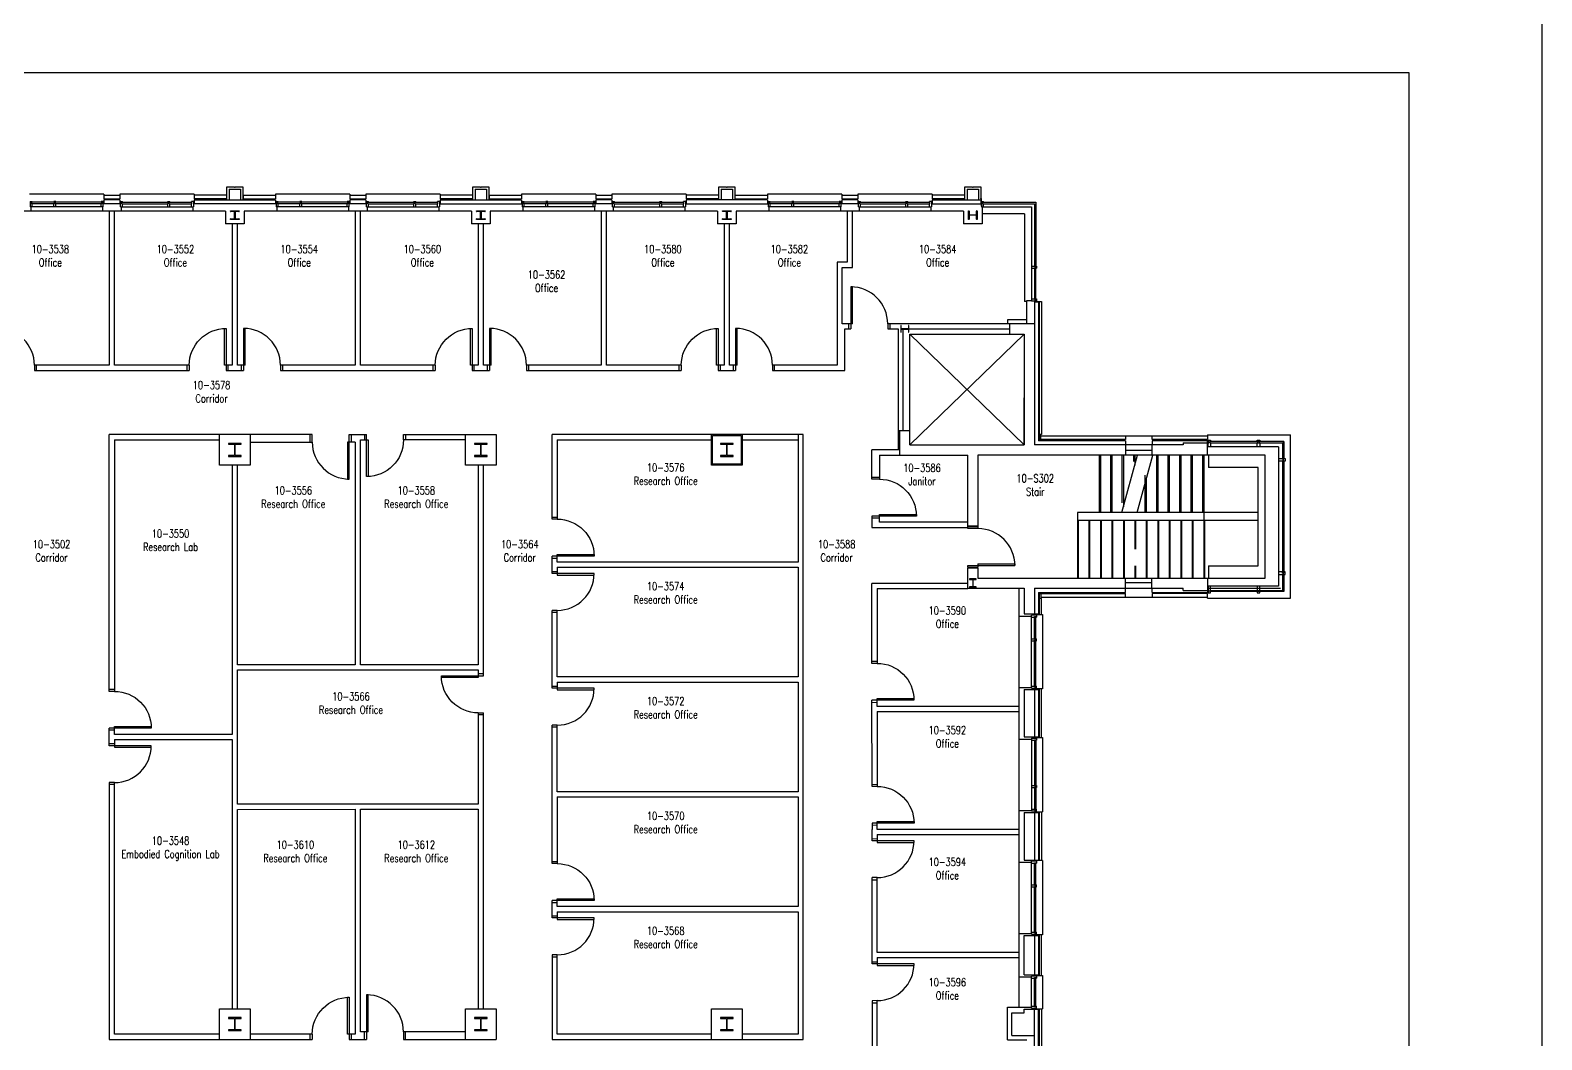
# Model space of a CAD drawing. Extents: x 11182 to 734459, y -1391328 to 152085.
# Drawn here: x 427498 to 464363, y -1097241 to -1072625 of the extents above; entities that cross this region are included whole.
import ezdxf
from ezdxf.enums import TextEntityAlignment as Align

# ---------------------------------------------------------------- set-up
doc = ezdxf.new("R2010")
doc.units = 0
doc.header["$LTSCALE"] = 500
doc.header["$MEASUREMENT"] = 0
doc.layers.add('0_Defpoints', color=106, linetype='CONTINUOUS', plot=False)
for name, color, linetype in [('0_room_data', 7, 'CONTINUOUS'), ('1_Wall_Exist', 251, 'CONTINUOUS'), ('3_Text', 7, 'CONTINUOUS')]:
    doc.layers.add(name, color=color, linetype=linetype)
doc.styles.add('1_200', font='simplex.shx', dxfattribs={"width": 0.75, "height": 460})

# ---------------------------------------------------------------- blocks, each defined once
blk = doc.blocks.new('room_data')
at = {"layer": '3_Text', "style": '1_200', "width": 0.75}
for tag, p in [('ROOMNUM', (0, 0)), ('ROOMUSE', (0, -575))]:
    blk.add_attdef(tag, text='', height=345, dxfattribs=at).set_placement(p, align=Align.MIDDLE_CENTER)

msp = doc.modelspace()

# ---------------------------------------------------------------- linework, layer by layer
at = {"layer": '0_Defpoints'}
msp.add_line((464363, -1033261), (464363, -1136702), dxfattribs=at)
msp.add_lwpolyline([(403488, -1073659), (461123, -1073659), (461123, -1110675), (403488, -1110675)], close=True, dxfattribs=at)
at = {"layer": '1_Wall_Exist'}
for p, q in [((432293, -1076758), (432293, -1076443)), ((432293, -1076443), (432483, -1076443)), ((432483, -1076443), (432483, -1076453)), ((432483, -1076453), (432493, -1076453)), ((432493, -1076453), (432493, -1076443)), ((432493, -1076443), (432683, -1076443)), ((432683, -1076443), (432683, -1076758)), ((438293, -1076758), (438293, -1076443)), ((438293, -1076443), (438483, -1076443)), ((438483, -1076443), (438483, -1076453)), ((438483, -1076453), (438493, -1076453)), ((438493, -1076453), (438493, -1076443)), ((438493, -1076443), (438683, -1076443)), ((438683, -1076443), (438683, -1076758)), ((444293, -1076758), (444293, -1076443)), ((444293, -1076443), (444483, -1076443)), ((444483, -1076443), (444483, -1076453)), ((444483, -1076453), (444493, -1076453)), ((444493, -1076453), (444493, -1076443)), ((444493, -1076443), (444683, -1076443)), ((444683, -1076443), (444683, -1076758)), ((450293, -1076758), (450293, -1076443)), ((450293, -1076443), (450483, -1076443)), ((450483, -1076443), (450483, -1076453)), ((450483, -1076453), (450493, -1076453)), ((450493, -1076453), (450493, -1076443)), ((450493, -1076443), (450683, -1076443)), ((450683, -1076443), (450683, -1076858)), ((429293, -1076618), (427483, -1076618)), ((427498, -1076802), (427498, -1076931)), ((427498, -1076802), (427548, -1076802)), ((428087, -1076821), (427534, -1076821)), ((427534, -1076858), (427534, -1076821)), ((427548, -1076821), (427548, -1076802)), ((428123, -1076802), (428073, -1076802)), ((428073, -1076821), (428073, -1076802)), ((428087, -1076858), (428087, -1076821)), ((429242, -1076821), (428112, -1076821)), ((428112, -1076858), (428112, -1076821)), ((428123, -1076821), (428123, -1076802)), ((429278, -1076802), (429228, -1076802)), ((429228, -1076821), (429228, -1076802)), ((429242, -1076858), (429242, -1076821)), ((429278, -1076931), (429278, -1076802)), ((429293, -1076618), (429293, -1076733)), ((429293, -1076643), (429683, -1076643)), ((429293, -1076733), (429683, -1076733)), ((429683, -1076758), (429293, -1076758)), ((429293, -1076758), (429293, -1076858)), ((429683, -1076618), (429683, -1076733)), ((431493, -1076618), (429683, -1076618)), ((429683, -1076758), (429683, -1076858)), ((429698, -1076802), (429748, -1076802)), ((429698, -1076931), (429698, -1076802)), ((429734, -1076821), (430864, -1076821)), ((429734, -1076858), (429734, -1076821)), ((429748, -1076821), (429748, -1076802)), ((430853, -1076802), (430903, -1076802)), ((430853, -1076821), (430853, -1076802)), ((430864, -1076858), (430864, -1076821)), ((430889, -1076821), (431442, -1076821)), ((430889, -1076858), (430889, -1076821)), ((430903, -1076821), (430903, -1076802)), ((431478, -1076802), (431428, -1076802)), ((431428, -1076821), (431428, -1076802)), ((431442, -1076858), (431442, -1076821)), ((431478, -1076802), (431478, -1076931)), ((431493, -1076618), (431493, -1076733)), ((432283, -1076643), (431493, -1076643)), ((432283, -1076733), (431493, -1076733)), ((431493, -1076758), (433483, -1076758)), ((431493, -1076758), (431493, -1076858)), ((432283, -1076643), (432283, -1076733)), ((432347, -1076497), (432629, -1076497)), ((432347, -1076497), (432347, -1076758)), ((432629, -1076497), (432629, -1076758)), ((432693, -1076643), (433483, -1076643)), ((432693, -1076643), (432693, -1076733)), ((432693, -1076733), (433483, -1076733)), ((433483, -1076618), (433483, -1076733)), ((435293, -1076618), (433483, -1076618)), ((433483, -1076758), (433483, -1076858)), ((433498, -1076802), (433498, -1076931)), ((433498, -1076802), (433548, -1076802)), ((434087, -1076821), (433534, -1076821)), ((433534, -1076858), (433534, -1076821)), ((433548, -1076821), (433548, -1076802)), ((434123, -1076802), (434073, -1076802)), ((434073, -1076821), (434073, -1076802)), ((434087, -1076858), (434087, -1076821)), ((435242, -1076821), (434112, -1076821)), ((434112, -1076858), (434112, -1076821)), ((434123, -1076821), (434123, -1076802)), ((435278, -1076802), (435228, -1076802)), ((435228, -1076821), (435228, -1076802)), ((435242, -1076858), (435242, -1076821)), ((435278, -1076931), (435278, -1076802)), ((435293, -1076618), (435293, -1076733)), ((435293, -1076643), (435683, -1076643)), ((435293, -1076733), (435683, -1076733)), ((435683, -1076758), (435293, -1076758)), ((435293, -1076758), (435293, -1076858)), ((435683, -1076618), (435683, -1076733)), ((437493, -1076618), (435683, -1076618)), ((435683, -1076758), (435683, -1076858)), ((435698, -1076802), (435748, -1076802)), ((435698, -1076931), (435698, -1076802)), ((435734, -1076821), (436864, -1076821)), ((435734, -1076858), (435734, -1076821)), ((435748, -1076821), (435748, -1076802)), ((436853, -1076802), (436903, -1076802)), ((436853, -1076821), (436853, -1076802)), ((436864, -1076858), (436864, -1076821)), ((436889, -1076821), (437442, -1076821)), ((436889, -1076858), (436889, -1076821)), ((436903, -1076821), (436903, -1076802)), ((437478, -1076802), (437428, -1076802)), ((437428, -1076821), (437428, -1076802)), ((437442, -1076858), (437442, -1076821)), ((437478, -1076802), (437478, -1076931)), ((437493, -1076618), (437493, -1076733)), ((438283, -1076643), (437493, -1076643)), ((438283, -1076733), (437493, -1076733)), ((437493, -1076758), (439483, -1076758)), ((437493, -1076758), (437493, -1076858)), ((438283, -1076643), (438283, -1076733)), ((438347, -1076497), (438629, -1076497)), ((438347, -1076497), (438347, -1076758)), ((438629, -1076497), (438629, -1076758)), ((438693, -1076643), (439483, -1076643)), ((438693, -1076643), (438693, -1076733)), ((438693, -1076733), (439483, -1076733)), ((439483, -1076618), (439483, -1076733)), ((441293, -1076618), (439483, -1076618)), ((439483, -1076758), (439483, -1076858)), ((439498, -1076802), (439498, -1076931)), ((439498, -1076802), (439548, -1076802)), ((440087, -1076821), (439534, -1076821)), ((439534, -1076858), (439534, -1076821)), ((439548, -1076821), (439548, -1076802)), ((440123, -1076802), (440073, -1076802)), ((440073, -1076821), (440073, -1076802)), ((440087, -1076858), (440087, -1076821)), ((441242, -1076821), (440112, -1076821)), ((440112, -1076858), (440112, -1076821)), ((440123, -1076821), (440123, -1076802)), ((441278, -1076802), (441228, -1076802)), ((441228, -1076821), (441228, -1076802)), ((441242, -1076858), (441242, -1076821)), ((441278, -1076931), (441278, -1076802)), ((441293, -1076618), (441293, -1076733)), ((441293, -1076643), (441683, -1076643)), ((441293, -1076733), (441683, -1076733)), ((441683, -1076758), (441293, -1076758)), ((441293, -1076758), (441293, -1076858)), ((441683, -1076618), (441683, -1076733)), ((443493, -1076618), (441683, -1076618)), ((441683, -1076758), (441683, -1076858)), ((441698, -1076802), (441748, -1076802)), ((441698, -1076931), (441698, -1076802)), ((441734, -1076821), (442864, -1076821)), ((441734, -1076858), (441734, -1076821)), ((441748, -1076821), (441748, -1076802)), ((442853, -1076802), (442903, -1076802)), ((442853, -1076821), (442853, -1076802)), ((442864, -1076858), (442864, -1076821)), ((442889, -1076821), (443442, -1076821)), ((442889, -1076858), (442889, -1076821)), ((442903, -1076821), (442903, -1076802)), ((443478, -1076802), (443428, -1076802)), ((443428, -1076821), (443428, -1076802)), ((443442, -1076858), (443442, -1076821)), ((443478, -1076802), (443478, -1076931)), ((443493, -1076618), (443493, -1076733)), ((444283, -1076643), (443493, -1076643)), ((444283, -1076733), (443493, -1076733)), ((445483, -1076758), (443493, -1076758)), ((443493, -1076758), (443493, -1076858)), ((444283, -1076643), (444283, -1076733)), ((444347, -1076497), (444629, -1076497)), ((444347, -1076497), (444347, -1076758)), ((444629, -1076497), (444629, -1076758)), ((444693, -1076643), (445483, -1076643)), ((444693, -1076733), (445483, -1076733)), ((445483, -1076618), (445483, -1076733)), ((447293, -1076618), (445483, -1076618)), ((445483, -1076758), (445483, -1076858)), ((445498, -1076802), (445498, -1076931)), ((445498, -1076802), (445548, -1076802)), ((446087, -1076821), (445534, -1076821)), ((445534, -1076858), (445534, -1076821)), ((445548, -1076821), (445548, -1076802)), ((446123, -1076802), (446073, -1076802)), ((446073, -1076821), (446073, -1076802)), ((446087, -1076858), (446087, -1076821)), ((447242, -1076821), (446112, -1076821)), ((446112, -1076858), (446112, -1076821)), ((446123, -1076821), (446123, -1076802)), ((447278, -1076802), (447228, -1076802)), ((447228, -1076821), (447228, -1076802)), ((447242, -1076858), (447242, -1076821)), ((447278, -1076931), (447278, -1076802)), ((447293, -1076618), (447293, -1076733)), ((447293, -1076643), (447683, -1076643)), ((447293, -1076733), (447683, -1076733)), ((447683, -1076758), (447293, -1076758)), ((447293, -1076758), (447293, -1076858)), ((447683, -1076618), (447683, -1076733)), ((449493, -1076618), (447683, -1076618)), ((447683, -1076758), (447683, -1076858)), ((447698, -1076802), (447748, -1076802)), ((447698, -1076931), (447698, -1076802)), ((447734, -1076821), (448864, -1076821)), ((447734, -1076858), (447734, -1076821)), ((447748, -1076821), (447748, -1076802)), ((448853, -1076802), (448903, -1076802)), ((448853, -1076821), (448853, -1076802)), ((448864, -1076858), (448864, -1076821)), ((448889, -1076821), (449442, -1076821)), ((448889, -1076858), (448889, -1076821)), ((448903, -1076821), (448903, -1076802)), ((449478, -1076802), (449428, -1076802)), ((449428, -1076821), (449428, -1076802)), ((449442, -1076858), (449442, -1076821)), ((449478, -1076802), (449478, -1076931)), ((449493, -1076618), (449493, -1076733)), ((450283, -1076643), (449493, -1076643)), ((450283, -1076733), (449493, -1076733)), ((449493, -1076758), (450683, -1076758)), ((449493, -1076758), (449493, -1076858)), ((450283, -1076643), (450283, -1076733)), ((450347, -1076497), (450629, -1076497)), ((450347, -1076497), (450347, -1076758)), ((450629, -1076497), (450629, -1076758)), ((450685, -1076737), (450685, -1076728)), ((450685, -1076728), (450691, -1076728)), ((450686, -1076737), (450685, -1076737)), ((450690, -1076729), (450686, -1076729)), ((450686, -1076729), (450686, -1076737)), ((450695, -1076914), (450690, -1076729)), ((450691, -1076728), (450696, -1076913)), ((450698, -1076802), (450748, -1076802)), ((450698, -1076802), (450698, -1076931)), ((450734, -1076821), (452025, -1076821)), ((450734, -1076858), (450734, -1076821)), ((450748, -1076821), (450748, -1076802)), ((452025, -1076821), (452025, -1078390)), ((432262, -1077039), (426714, -1077039)), ((429278, -1076931), (427498, -1076931)), ((427514, -1076931), (427514, -1077039)), ((428087, -1076858), (427534, -1076858)), ((427548, -1076931), (427548, -1076858)), ((428073, -1076931), (428073, -1076858)), ((429242, -1076858), (428112, -1076858)), ((428123, -1076931), (428123, -1076858)), ((429228, -1076931), (429228, -1076858)), ((429262, -1076931), (429262, -1077039)), ((429698, -1076858), (429278, -1076858)), ((429426, -1077039), (429426, -1080795)), ((429551, -1080795), (429551, -1077039)), ((429698, -1076931), (431478, -1076931)), ((429714, -1076931), (429714, -1077039)), ((429734, -1076858), (430864, -1076858)), ((429748, -1076931), (429748, -1076858)), ((430853, -1076931), (430853, -1076858)), ((430889, -1076858), (431442, -1076858)), ((430903, -1076931), (430903, -1076858)), ((431428, -1076931), (431428, -1076858)), ((431462, -1076931), (431462, -1077039)), ((433498, -1076858), (431478, -1076858)), ((432262, -1077039), (432262, -1077349)), ((432385, -1077039), (432385, -1077025)), ((432385, -1077025), (432591, -1077025)), ((432480, -1077042), (432388, -1077042)), ((432483, -1077221), (432483, -1077045)), ((432493, -1077045), (432493, -1077221)), ((432588, -1077042), (432496, -1077042)), ((432591, -1077025), (432591, -1077039)), ((432714, -1077039), (432714, -1077349)), ((438262, -1077039), (432714, -1077039)), ((435278, -1076931), (433498, -1076931)), ((433514, -1076931), (433514, -1077039)), ((434087, -1076858), (433534, -1076858)), ((433548, -1076931), (433548, -1076858)), ((434073, -1076931), (434073, -1076858)), ((435242, -1076858), (434112, -1076858)), ((434123, -1076931), (434123, -1076858)), ((435228, -1076931), (435228, -1076858)), ((435262, -1076931), (435262, -1077039)), ((435698, -1076858), (435278, -1076858)), ((435426, -1077039), (435426, -1080795)), ((435551, -1080795), (435551, -1077039)), ((435698, -1076931), (437478, -1076931)), ((435714, -1076931), (435714, -1077039)), ((435734, -1076858), (436864, -1076858)), ((435748, -1076931), (435748, -1076858)), ((436853, -1076931), (436853, -1076858)), ((436889, -1076858), (437442, -1076858)), ((436903, -1076931), (436903, -1076858)), ((437428, -1076931), (437428, -1076858)), ((437462, -1076931), (437462, -1077039)), ((437478, -1076858), (439498, -1076858)), ((438262, -1077039), (438262, -1077349)), ((438385, -1077039), (438385, -1077025)), ((438385, -1077025), (438591, -1077025)), ((438480, -1077042), (438388, -1077042)), ((438483, -1077221), (438483, -1077045)), ((438493, -1077045), (438493, -1077221)), ((438588, -1077042), (438496, -1077042)), ((438591, -1077025), (438591, -1077039)), ((438714, -1077039), (438714, -1077349)), ((444262, -1077039), (438714, -1077039)), ((441278, -1076931), (439498, -1076931)), ((439514, -1076931), (439514, -1077039)), ((440087, -1076858), (439534, -1076858)), ((439548, -1076931), (439548, -1076858)), ((440073, -1076931), (440073, -1076858)), ((441242, -1076858), (440112, -1076858)), ((440123, -1076931), (440123, -1076858)), ((441228, -1076931), (441228, -1076858)), ((441262, -1076931), (441262, -1077039)), ((441698, -1076858), (441278, -1076858)), ((441426, -1077039), (441426, -1080795)), ((441551, -1080795), (441551, -1077039)), ((441698, -1076931), (443478, -1076931)), ((441714, -1076931), (441714, -1077039)), ((441734, -1076858), (442864, -1076858)), ((441748, -1076931), (441748, -1076858)), ((442853, -1076931), (442853, -1076858)), ((442889, -1076858), (443442, -1076858)), ((442903, -1076931), (442903, -1076858)), ((443428, -1076931), (443428, -1076858)), ((443462, -1076931), (443462, -1077039)), ((443478, -1076858), (445498, -1076858)), ((444262, -1077039), (444262, -1077349)), ((444385, -1077039), (444385, -1077025)), ((444385, -1077025), (444591, -1077025)), ((444480, -1077042), (444388, -1077042)), ((444483, -1077221), (444483, -1077045)), ((444493, -1077045), (444493, -1077221)), ((444588, -1077042), (444496, -1077042)), ((444591, -1077025), (444591, -1077039)), ((444714, -1077039), (444714, -1077349)), ((450262, -1077039), (444714, -1077039)), ((447278, -1076931), (445498, -1076931)), ((445514, -1076931), (445514, -1077039)), ((446087, -1076858), (445534, -1076858)), ((445548, -1076931), (445548, -1076858)), ((446073, -1076931), (446073, -1076858)), ((447242, -1076858), (446112, -1076858)), ((446123, -1076931), (446123, -1076858)), ((447228, -1076931), (447228, -1076858)), ((447262, -1076931), (447262, -1077039)), ((447698, -1076858), (447278, -1076858)), ((447426, -1077039), (447426, -1078283)), ((447551, -1078408), (447551, -1077039)), ((447698, -1076931), (449478, -1076931)), ((447714, -1076931), (447714, -1077039)), ((447734, -1076858), (448864, -1076858)), ((447748, -1076931), (447748, -1076858)), ((448853, -1076931), (448853, -1076858)), ((448889, -1076858), (449442, -1076858)), ((448903, -1076931), (448903, -1076858)), ((449428, -1076931), (449428, -1076858)), ((449462, -1076931), (449462, -1077039)), ((449478, -1076858), (450698, -1076858)), ((450262, -1077039), (450262, -1077349)), ((450380, -1077236), (450380, -1077030)), ((450380, -1077030), (450394, -1077030)), ((450397, -1077033), (450397, -1077125)), ((450397, -1077141), (450397, -1077233)), ((450400, -1077128), (450576, -1077128)), ((450576, -1077138), (450400, -1077138)), ((450579, -1077125), (450579, -1077033)), ((450579, -1077233), (450579, -1077141)), ((450582, -1077030), (450596, -1077030)), ((450596, -1077030), (450596, -1077236)), ((450710, -1076914), (450695, -1076914)), ((450696, -1076913), (450710, -1076913)), ((450698, -1076931), (451915, -1076931)), ((450710, -1076913), (450710, -1076914)), ((450714, -1076931), (450714, -1077349)), ((451747, -1077099), (450714, -1077099)), ((450734, -1076858), (451988, -1076858)), ((450748, -1076931), (450748, -1076858)), ((451747, -1077099), (451747, -1079238)), ((451915, -1076931), (451915, -1079228)), ((451988, -1076858), (451988, -1078390)), ((432714, -1077349), (432262, -1077349)), ((432385, -1077241), (432385, -1077227)), ((432591, -1077241), (432385, -1077241)), ((432388, -1077224), (432480, -1077224)), ((432426, -1077349), (432426, -1080795)), ((432496, -1077224), (432588, -1077224)), ((432551, -1080795), (432551, -1077349)), ((432591, -1077227), (432591, -1077241)), ((438714, -1077349), (438262, -1077349)), ((438385, -1077241), (438385, -1077227)), ((438591, -1077241), (438385, -1077241)), ((438388, -1077224), (438480, -1077224)), ((438426, -1077349), (438426, -1080795)), ((438496, -1077224), (438588, -1077224)), ((438551, -1080795), (438551, -1077349)), ((438591, -1077227), (438591, -1077241)), ((444714, -1077349), (444262, -1077349)), ((444385, -1077241), (444385, -1077227)), ((444591, -1077241), (444385, -1077241)), ((444388, -1077224), (444480, -1077224)), ((444426, -1077349), (444426, -1080795)), ((444496, -1077224), (444588, -1077224)), ((444551, -1080795), (444551, -1077349)), ((444591, -1077227), (444591, -1077241)), ((450714, -1077349), (450262, -1077349)), ((450394, -1077236), (450380, -1077236)), ((450596, -1077236), (450582, -1077236)), ((447178, -1078283), (447178, -1080795)), ((447426, -1078283), (447178, -1078283)), ((447303, -1078408), (447551, -1078408)), ((447303, -1079783), (447303, -1078408)), ((451915, -1078378), (451988, -1078378)), ((451915, -1078428), (451988, -1078428)), ((451988, -1078390), (452025, -1078390)), ((451988, -1078415), (451988, -1079190)), ((451988, -1078415), (452025, -1078415)), ((452025, -1078378), (452044, -1078378)), ((452025, -1079190), (452025, -1078415)), ((452025, -1078428), (452044, -1078428)), ((452044, -1078378), (452044, -1078428)), ((447552, -1078883), (447512, -1078883)), ((447512, -1078883), (447512, -1079908)), ((447552, -1079783), (447552, -1078883)), ((451807, -1079238), (451747, -1079238)), ((451807, -1079783), (451807, -1079212)), ((451807, -1079212), (451915, -1079212)), ((451915, -1079178), (451988, -1079178)), ((452044, -1079228), (451915, -1079228)), ((451988, -1079190), (452025, -1079190)), ((451988, -1079228), (451988, -1082733)), ((451988, -1079243), (452158, -1079243)), ((452113, -1079258), (451988, -1079258)), ((452025, -1079178), (452044, -1079178)), ((452044, -1079178), (452044, -1079228)), ((452088, -1079258), (452088, -1082633)), ((452113, -1082608), (452113, -1079258)), ((452158, -1079243), (452158, -1082483)), ((451341, -1079675), (451807, -1079675)), ((451341, -1079783), (451341, -1079675)), ((432236, -1080795), (432236, -1079895)), ((432236, -1079895), (432276, -1079895)), ((432276, -1079895), (432276, -1080920)), ((432741, -1079895), (432701, -1079895)), ((432701, -1079895), (432701, -1080920)), ((432741, -1080795), (432741, -1079895)), ((438236, -1080795), (438236, -1079895)), ((438236, -1079895), (438276, -1079895)), ((438276, -1079895), (438276, -1080920)), ((438741, -1079895), (438701, -1079895)), ((438701, -1079895), (438701, -1080920)), ((438741, -1080795), (438741, -1079895)), ((444236, -1080795), (444236, -1079895)), ((444236, -1079895), (444276, -1079895)), ((444276, -1079895), (444276, -1080920)), ((444741, -1079895), (444701, -1079895)), ((444701, -1079895), (444701, -1080920)), ((444741, -1080795), (444741, -1079895)), ((447552, -1079783), (447303, -1079783)), ((447362, -1080920), (447362, -1079908)), ((447362, -1079908), (447512, -1079908)), ((447462, -1079908), (447462, -1079783)), ((451988, -1079783), (448412, -1079783)), ((448412, -1079783), (448412, -1079908)), ((448412, -1079908), (448665, -1079908)), ((448462, -1079783), (448462, -1079908)), ((448665, -1079908), (448665, -1082858)), ((448735, -1079825), (448728, -1079825)), ((448728, -1079825), (448728, -1079990)), ((448728, -1079990), (448735, -1079990)), ((448738, -1079902), (448738, -1079828)), ((448738, -1079987), (448738, -1079914)), ((448915, -1079905), (448741, -1079905)), ((448741, -1079911), (448915, -1079911)), ((448790, -1082383), (448790, -1079908)), ((448790, -1079908), (451388, -1079908)), ((448918, -1079828), (448918, -1079902)), ((448918, -1079914), (448918, -1079987)), ((448929, -1079825), (448921, -1079825)), ((448921, -1079990), (448929, -1079990)), ((448929, -1079990), (448929, -1079825)), ((451738, -1082733), (448953, -1080033)), ((448953, -1082733), (451738, -1080033)), ((448953, -1082383), (448953, -1080033)), ((448953, -1080033), (451388, -1080033)), ((451388, -1080033), (451388, -1079783)), ((451388, -1080033), (451738, -1080033)), ((451738, -1080033), (451738, -1082733)), ((429426, -1080795), (427601, -1080795)), ((427601, -1080795), (427601, -1080920)), ((427651, -1080920), (427651, -1080795)), ((431376, -1080795), (429551, -1080795)), ((431326, -1080920), (431326, -1080795)), ((431376, -1080795), (431376, -1080920)), ((432426, -1080795), (432236, -1080795)), ((432326, -1080920), (432326, -1080795)), ((432741, -1080795), (432551, -1080795)), ((432651, -1080920), (432651, -1080795)), ((435426, -1080795), (433601, -1080795)), ((433601, -1080795), (433601, -1080920)), ((433651, -1080795), (433651, -1080920)), ((437376, -1080795), (435551, -1080795)), ((437326, -1080920), (437326, -1080795)), ((437376, -1080795), (437376, -1080920)), ((438426, -1080795), (438236, -1080795)), ((438326, -1080920), (438326, -1080795)), ((438741, -1080795), (438551, -1080795)), ((438651, -1080920), (438651, -1080795)), ((441426, -1080795), (439601, -1080795)), ((439601, -1080795), (439601, -1080920)), ((439651, -1080795), (439651, -1080920)), ((443376, -1080795), (441551, -1080795)), ((443326, -1080920), (443326, -1080795)), ((443376, -1080795), (443376, -1080920)), ((444426, -1080795), (444236, -1080795)), ((444326, -1080795), (444326, -1080920)), ((444741, -1080795), (444551, -1080795)), ((444651, -1080920), (444651, -1080795)), ((447178, -1080795), (445601, -1080795)), ((445601, -1080795), (445601, -1080920)), ((445651, -1080920), (445651, -1080795)), ((427601, -1080920), (431376, -1080920)), ((432276, -1080920), (432701, -1080920)), ((433601, -1080920), (437376, -1080920)), ((438276, -1080920), (438701, -1080920)), ((439601, -1080920), (443376, -1080920)), ((444276, -1080920), (444701, -1080920)), ((445601, -1080920), (447362, -1080920)), ((451738, -1082733), (451738, -1081588)), ((434376, -1082485), (429426, -1082485)), ((429426, -1088745), (429426, -1082485)), ((429551, -1082610), (432117, -1082610)), ((429551, -1082610), (429551, -1088745)), ((432117, -1083231), (432117, -1082485)), ((432642, -1082701), (432335, -1082701)), ((432335, -1082701), (432335, -1082717)), ((432338, -1082720), (432479, -1082720)), ((432482, -1082723), (432482, -1082993)), ((432494, -1082993), (432494, -1082723)), ((432497, -1082720), (432639, -1082720)), ((432642, -1082717), (432642, -1082701)), ((432860, -1082485), (432860, -1083231)), ((432860, -1082669), (434376, -1082669)), ((434326, -1082669), (434326, -1082485)), ((434376, -1082669), (434376, -1082485)), ((435426, -1082669), (435236, -1082669)), ((435236, -1082669), (435236, -1083569)), ((435276, -1083569), (435276, -1082485)), ((435276, -1082485), (435701, -1082485)), ((435326, -1082485), (435326, -1082669)), ((435426, -1082669), (435426, -1088095)), ((435551, -1082610), (435741, -1082610)), ((435551, -1088095), (435551, -1082610)), ((435651, -1082485), (435651, -1082610)), ((435701, -1083510), (435701, -1082485)), ((435741, -1082610), (435741, -1083510)), ((436601, -1082485), (438860, -1082485)), ((436601, -1082610), (436601, -1082485)), ((438117, -1082610), (436601, -1082610)), ((436651, -1082485), (436651, -1082610)), ((438117, -1083231), (438117, -1082485)), ((438642, -1082701), (438335, -1082701)), ((438335, -1082701), (438335, -1082717)), ((438338, -1082720), (438479, -1082720)), ((438482, -1082723), (438482, -1082993)), ((438494, -1082993), (438494, -1082723)), ((438497, -1082720), (438639, -1082720)), ((438642, -1082717), (438642, -1082701)), ((438860, -1082485), (438860, -1083231)), ((446351, -1082485), (440226, -1082485)), ((440226, -1084545), (440226, -1082485)), ((440351, -1082610), (444117, -1082610)), ((440351, -1082610), (440351, -1084545)), ((444117, -1083231), (444117, -1082485)), ((444138, -1083208), (444138, -1082508)), ((444138, -1082508), (444838, -1082508)), ((444642, -1082701), (444335, -1082701)), ((444335, -1082701), (444335, -1082717)), ((444338, -1082720), (444479, -1082720)), ((444482, -1082723), (444482, -1082993)), ((444494, -1082993), (444494, -1082723)), ((444497, -1082720), (444639, -1082720)), ((444642, -1082717), (444642, -1082701)), ((444838, -1082508), (444838, -1083208)), ((444860, -1082485), (444860, -1083231)), ((444860, -1082610), (446226, -1082610)), ((446226, -1082485), (446226, -1085595)), ((446351, -1097231), (446351, -1082485)), ((448665, -1082383), (448953, -1082383)), ((448703, -1082983), (448703, -1082383)), ((448953, -1082733), (448953, -1082383)), ((454208, -1082633), (452088, -1082633)), ((452158, -1082483), (452113, -1082483)), ((452113, -1082518), (456208, -1082518)), ((454208, -1082608), (452113, -1082608)), ((452138, -1082493), (452138, -1082583)), ((454208, -1082518), (454208, -1082608)), ((454208, -1082633), (454208, -1082733)), ((454858, -1082608), (454858, -1082518)), ((456208, -1082608), (454858, -1082608)), ((456213, -1082633), (454858, -1082633)), ((454858, -1082633), (454858, -1082733)), ((455613, -1082683), (456213, -1082683)), ((455613, -1082683), (455613, -1082733)), ((456208, -1082493), (458233, -1082493)), ((456208, -1082493), (456208, -1082608)), ((456213, -1082983), (456213, -1082633)), ((456223, -1082652), (456223, -1082624)), ((456223, -1082624), (456287, -1082624)), ((456241, -1082652), (456223, -1082652)), ((456223, -1082785), (456223, -1082683)), ((456223, -1082683), (456241, -1082683)), ((456241, -1082683), (456241, -1082652)), ((458074, -1082652), (456269, -1082652)), ((456269, -1082652), (456269, -1082683)), ((456269, -1082683), (456287, -1082683)), ((456280, -1082683), (458043, -1082683)), ((456287, -1082624), (456287, -1082652)), ((456287, -1082683), (456287, -1082785)), ((457423, -1082652), (457423, -1082624)), ((457423, -1082624), (457487, -1082624)), ((457441, -1082652), (457423, -1082652)), ((457423, -1082785), (457423, -1082683)), ((457423, -1082683), (457441, -1082683)), ((457441, -1082683), (457441, -1082652)), ((457469, -1082652), (457469, -1082683)), ((457469, -1082683), (457487, -1082683)), ((457487, -1082624), (457487, -1082652)), ((457487, -1082683), (457487, -1082785)), ((458043, -1082683), (458043, -1083085)), ((458068, -1086308), (458068, -1082658)), ((458074, -1082652), (458074, -1083085)), ((458233, -1086473), (458233, -1082493)), ((432335, -1082999), (432335, -1083015)), ((432335, -1083015), (432642, -1083015)), ((432479, -1082996), (432338, -1082996)), ((432639, -1082996), (432497, -1082996)), ((432642, -1083015), (432642, -1082999)), ((438335, -1082999), (438335, -1083015)), ((438335, -1083015), (438642, -1083015)), ((438479, -1082996), (438338, -1082996)), ((438639, -1082996), (438497, -1082996)), ((438642, -1083015), (438642, -1082999)), ((444335, -1082999), (444335, -1083015)), ((444335, -1083015), (444642, -1083015)), ((444479, -1082996), (444338, -1082996)), ((444639, -1082996), (444497, -1082996)), ((444642, -1083015), (444642, -1082999)), ((448703, -1082858), (448026, -1082858)), ((448026, -1083572), (448026, -1082858)), ((448210, -1082983), (450362, -1082983)), ((448210, -1082983), (448210, -1083572)), ((448953, -1082733), (451738, -1082733)), ((450363, -1084778), (450363, -1082983)), ((450613, -1082983), (450613, -1084718)), ((454208, -1082983), (450613, -1082983)), ((454853, -1082733), (451988, -1082733)), ((453573, -1084383), (453573, -1082983)), ((453598, -1082983), (453598, -1084383)), ((453853, -1084383), (453853, -1082983)), ((453878, -1082983), (453878, -1084383)), ((454119, -1084383), (454507, -1082983)), ((454133, -1084152), (454133, -1082983)), ((454158, -1082983), (454158, -1084243)), ((454213, -1082733), (454213, -1082983)), ((454213, -1082866), (454853, -1082866)), ((457618, -1082983), (454213, -1082983)), ((454413, -1083141), (454413, -1082983)), ((454438, -1082983), (454438, -1083231)), ((454492, -1084383), (454880, -1082983)), ((455613, -1082733), (454853, -1082733)), ((454853, -1082733), (454853, -1082983)), ((454973, -1084383), (454973, -1082983)), ((454998, -1082983), (454998, -1084383)), ((455253, -1084383), (455253, -1082983)), ((455278, -1082983), (455278, -1084383)), ((455533, -1084383), (455533, -1082983)), ((455558, -1082983), (455558, -1084383)), ((455813, -1084383), (455813, -1082983)), ((455838, -1082983), (455838, -1084383)), ((456093, -1084383), (456093, -1082983)), ((456118, -1082983), (456118, -1085983)), ((457941, -1082785), (456223, -1082785)), ((456231, -1082983), (456231, -1083283)), ((457618, -1085983), (457618, -1082983)), ((457941, -1082785), (457941, -1086181)), ((457941, -1083068), (458043, -1083068)), ((458043, -1083068), (458043, -1083085)), ((458043, -1083085), (458074, -1083085)), ((458074, -1083085), (458074, -1083068)), ((458074, -1083068), (458102, -1083068)), ((458102, -1083068), (458102, -1083132)), ((432860, -1083231), (432117, -1083231)), ((432425, -1083231), (432425, -1089795)), ((432550, -1088095), (432550, -1083231)), ((438860, -1083231), (438117, -1083231)), ((438426, -1083231), (438426, -1088095)), ((438551, -1088370), (438551, -1083231)), ((444860, -1083231), (444117, -1083231)), ((444838, -1083208), (444138, -1083208)), ((457443, -1083283), (456231, -1083283)), ((457443, -1085683), (457443, -1083283)), ((458043, -1083132), (457941, -1083132)), ((458043, -1083113), (458043, -1085853)), ((458074, -1083113), (458043, -1083113)), ((458043, -1083113), (458043, -1083132)), ((458074, -1083113), (458074, -1085853)), ((458102, -1083132), (458074, -1083132)), ((435236, -1083569), (435276, -1083569)), ((435741, -1083510), (435701, -1083510)), ((448026, -1083522), (448210, -1083522)), ((448210, -1083572), (448026, -1083572)), ((454693, -1084383), (454693, -1083476)), ((454718, -1083566), (454718, -1084383)), ((440226, -1084495), (440351, -1084495)), ((440351, -1084545), (440226, -1084545)), ((448026, -1084472), (448026, -1084747)), ((449110, -1084472), (448026, -1084472)), ((448210, -1084522), (448026, -1084522)), ((448210, -1084622), (448210, -1084432)), ((448210, -1084432), (449110, -1084432)), ((449110, -1084432), (449110, -1084472)), ((453038, -1084383), (453038, -1085983)), ((457443, -1084383), (453038, -1084383)), ((448026, -1084747), (450363, -1084747)), ((450363, -1084622), (448210, -1084622)), ((450613, -1084718), (450363, -1084718)), ((450363, -1084728), (450613, -1084728)), ((450613, -1084778), (450363, -1084778)), ((450613, -1084728), (450613, -1084778)), ((457443, -1084583), (453038, -1084583)), ((453063, -1085983), (453063, -1084583)), ((453318, -1084583), (453318, -1085983)), ((453343, -1085983), (453343, -1084583)), ((453598, -1084583), (453598, -1085983)), ((453623, -1085983), (453623, -1084583)), ((453878, -1084583), (453878, -1085983)), ((453903, -1085983), (453903, -1084583)), ((454158, -1084583), (454158, -1085983)), ((454183, -1085983), (454183, -1084583)), ((454438, -1084583), (454438, -1085281)), ((454463, -1085281), (454463, -1084583)), ((454718, -1084583), (454718, -1085983)), ((454743, -1085983), (454743, -1084583)), ((454998, -1084583), (454998, -1085983)), ((455023, -1085983), (455023, -1084583)), ((455278, -1084583), (455278, -1085983)), ((455303, -1085983), (455303, -1084583)), ((455558, -1084583), (455558, -1085983)), ((455583, -1085983), (455583, -1084583)), ((455838, -1084583), (455838, -1085983)), ((455863, -1085983), (455863, -1084583)), ((456143, -1085983), (456143, -1084583)), ((441251, -1085445), (440226, -1085445)), ((440226, -1085870), (440226, -1085445)), ((440226, -1085495), (440351, -1085495)), ((440351, -1085595), (440351, -1085405)), ((440351, -1085405), (441251, -1085405)), ((446226, -1085595), (440351, -1085595)), ((441251, -1085405), (441251, -1085445)), ((450613, -1085633), (451513, -1085633)), ((450613, -1085633), (450613, -1085728)), ((451513, -1085633), (451513, -1085678)), ((440226, -1085820), (440351, -1085820)), ((441251, -1085870), (440226, -1085870)), ((440351, -1085720), (446226, -1085720)), ((440351, -1085720), (440351, -1085910)), ((440351, -1085910), (441251, -1085910)), ((441251, -1085910), (441251, -1085870)), ((446226, -1085720), (446226, -1088395)), ((450363, -1085678), (451513, -1085678)), ((450363, -1085728), (450363, -1085678)), ((450613, -1085728), (450363, -1085728)), ((450613, -1085738), (450363, -1085738)), ((450363, -1086237), (450363, -1085738)), ((450571, -1086005), (450405, -1086005)), ((450405, -1086005), (450405, -1086014)), ((450408, -1086017), (450481, -1086017)), ((450484, -1086020), (450484, -1086196)), ((450492, -1086196), (450492, -1086020)), ((450495, -1086017), (450568, -1086017)), ((450571, -1086014), (450571, -1086005)), ((450613, -1085738), (450613, -1085983)), ((450613, -1085983), (457618, -1085983)), ((454213, -1086233), (454213, -1085983)), ((454438, -1085681), (454438, -1085983)), ((454463, -1085983), (454463, -1085681)), ((454853, -1086233), (454853, -1085983)), ((456213, -1085983), (456213, -1086333)), ((456231, -1085683), (457443, -1085683)), ((456231, -1085683), (456231, -1085983)), ((458043, -1085834), (457941, -1085834)), ((457941, -1085898), (458043, -1085898)), ((458043, -1085853), (458043, -1085834)), ((458074, -1085853), (458043, -1085853)), ((458043, -1085881), (458043, -1086283)), ((458043, -1085898), (458043, -1085881)), ((458043, -1085881), (458074, -1085881)), ((458102, -1085834), (458074, -1085834)), ((458074, -1085881), (458074, -1086314)), ((458074, -1085881), (458074, -1085898)), ((458074, -1085898), (458102, -1085898)), ((458102, -1085898), (458102, -1085834)), ((450363, -1086112), (448026, -1086112)), ((448027, -1088063), (448026, -1086112)), ((448151, -1086237), (450363, -1086237)), ((448151, -1086237), (448152, -1088062)), ((450362, -1086233), (451738, -1086233)), ((450405, -1086202), (450405, -1086211)), ((450405, -1086211), (450571, -1086211)), ((450481, -1086199), (450408, -1086199)), ((450568, -1086199), (450495, -1086199)), ((450571, -1086211), (450571, -1086202)), ((451617, -1096448), (451617, -1086233)), ((451738, -1086233), (451738, -1086858)), ((451988, -1086233), (451988, -1086858)), ((451988, -1086233), (455613, -1086233)), ((452088, -1086333), (452088, -1086858)), ((452088, -1086333), (454208, -1086333)), ((452113, -1086858), (452113, -1086358)), ((452113, -1086358), (454208, -1086358)), ((452143, -1086358), (452143, -1086448)), ((454208, -1086333), (454208, -1086233)), ((454208, -1086448), (454208, -1086358)), ((454853, -1086100), (454213, -1086100)), ((454858, -1086333), (454858, -1086233)), ((454858, -1086333), (456213, -1086333)), ((454858, -1086358), (454858, -1086448)), ((456208, -1086358), (454858, -1086358)), ((455613, -1086283), (455613, -1086233)), ((455613, -1086283), (456213, -1086283)), ((456208, -1086473), (456208, -1086358)), ((457941, -1086181), (456223, -1086181)), ((456223, -1086181), (456223, -1086283)), ((456223, -1086283), (456241, -1086283)), ((456241, -1086314), (456223, -1086314)), ((456223, -1086314), (456223, -1086342)), ((456223, -1086342), (456287, -1086342)), ((456238, -1086233), (457993, -1086233)), ((456241, -1086283), (456241, -1086314)), ((456269, -1086314), (456269, -1086283)), ((456269, -1086283), (456287, -1086283)), ((458074, -1086314), (456269, -1086314)), ((456280, -1086283), (458043, -1086283)), ((456287, -1086283), (456287, -1086181)), ((456287, -1086342), (456287, -1086314)), ((457423, -1086181), (457423, -1086283)), ((457423, -1086283), (457441, -1086283)), ((457441, -1086314), (457423, -1086314)), ((457423, -1086314), (457423, -1086342)), ((457423, -1086342), (457487, -1086342)), ((457441, -1086283), (457441, -1086314)), ((457469, -1086314), (457469, -1086283)), ((457469, -1086283), (457487, -1086283)), ((457487, -1086283), (457487, -1086181)), ((457487, -1086342), (457487, -1086314)), ((440226, -1088670), (440226, -1086770)), ((440351, -1086770), (440226, -1086770)), ((440351, -1088395), (440351, -1086770)), ((452158, -1086483), (452113, -1086483)), ((452143, -1086448), (456208, -1086448)), ((452158, -1086873), (452158, -1086483)), ((456208, -1086473), (458233, -1086473)), ((440351, -1086820), (440226, -1086820)), ((451630, -1086908), (451915, -1086908)), ((451738, -1086858), (452113, -1086858)), ((451915, -1088668), (451915, -1086888)), ((452044, -1086888), (451915, -1086888)), ((451915, -1086938), (451988, -1086938)), ((451988, -1086873), (452183, -1086873)), ((451988, -1087476), (451988, -1086924)), ((451988, -1086924), (452025, -1086924)), ((452025, -1087476), (452025, -1086924)), ((452025, -1086938), (452044, -1086938)), ((452044, -1086888), (452044, -1086938)), ((452183, -1086873), (452183, -1088683)), ((451915, -1087463), (451988, -1087463)), ((451915, -1087513), (451988, -1087513)), ((451988, -1087476), (452025, -1087476)), ((451988, -1088631), (451988, -1087501)), ((451988, -1087501), (452025, -1087501)), ((452025, -1087463), (452044, -1087463)), ((452025, -1088631), (452025, -1087501)), ((452025, -1087513), (452044, -1087513)), ((452044, -1087513), (452044, -1087463)), ((435426, -1088095), (432550, -1088095)), ((432550, -1091497), (432550, -1088220)), ((432550, -1088220), (438426, -1088220)), ((438426, -1088095), (435551, -1088095)), ((438426, -1088220), (438426, -1088410)), ((448027, -1088013), (448152, -1088012)), ((448152, -1088062), (448027, -1088063)), ((437526, -1088410), (437526, -1088370)), ((437526, -1088370), (438551, -1088370)), ((438426, -1088410), (437526, -1088410)), ((438551, -1088320), (438426, -1088320)), ((440226, -1088620), (440351, -1088620)), ((446226, -1088395), (440351, -1088395)), ((440351, -1088520), (446226, -1088520)), ((440351, -1088520), (440351, -1088710)), ((446226, -1088520), (446226, -1091195)), ((451915, -1088618), (451988, -1088618)), ((452025, -1088618), (452044, -1088618)), ((452044, -1088668), (452044, -1088618)), ((429426, -1088695), (429551, -1088695)), ((429551, -1088745), (429426, -1088745)), ((441251, -1088670), (440226, -1088670)), ((440351, -1088710), (441251, -1088710)), ((441251, -1088710), (441251, -1088670)), ((449052, -1088962), (448027, -1088963)), ((448028, -1091063), (448027, -1088963)), ((448152, -1089112), (448152, -1088922)), ((448152, -1088922), (449052, -1088922)), ((449052, -1088922), (449052, -1088962)), ((451630, -1088648), (451915, -1088648)), ((451738, -1088698), (452113, -1088698)), ((451738, -1088698), (451738, -1089858)), ((451915, -1088668), (452044, -1088668)), ((451988, -1088631), (452025, -1088631)), ((452183, -1088683), (451988, -1088683)), ((451988, -1088698), (451988, -1089858)), ((452088, -1088698), (452088, -1089858)), ((452113, -1089858), (452113, -1088698)), ((452158, -1089872), (452158, -1088683)), ((438426, -1089270), (438426, -1091495)), ((438426, -1089270), (438551, -1089270)), ((438551, -1089320), (438426, -1089320)), ((438551, -1096485), (438551, -1089270)), ((448027, -1089013), (448152, -1089012)), ((451617, -1089112), (448152, -1089112)), ((448152, -1089237), (451617, -1089237)), ((448152, -1089237), (448153, -1091062)), ((430451, -1089645), (429426, -1089645)), ((429426, -1090070), (429426, -1089645)), ((429551, -1089695), (429426, -1089695)), ((429551, -1089795), (429551, -1089605)), ((429551, -1089605), (430451, -1089605)), ((430451, -1089605), (430451, -1089645)), ((440351, -1089570), (440226, -1089570)), ((440226, -1092945), (440226, -1089570)), ((440351, -1089620), (440226, -1089620)), ((440351, -1091195), (440351, -1089570)), ((429426, -1090020), (429551, -1090020)), ((430451, -1090070), (429426, -1090070)), ((432425, -1089795), (429551, -1089795)), ((429551, -1089920), (432425, -1089920)), ((429551, -1089920), (429551, -1090110)), ((430451, -1090110), (430451, -1090070)), ((432425, -1089920), (432425, -1096485)), ((451630, -1089908), (451915, -1089908)), ((451738, -1089858), (452113, -1089858)), ((451915, -1089888), (451915, -1091668)), ((451915, -1089888), (452044, -1089888)), ((451915, -1089938), (451988, -1089938)), ((451988, -1089872), (452158, -1089872)), ((451988, -1089924), (451988, -1091054)), ((451988, -1089924), (452025, -1089924)), ((452025, -1089924), (452025, -1091054)), ((452025, -1089938), (452044, -1089938)), ((452044, -1089888), (452044, -1089938)), ((452158, -1089873), (452183, -1089873)), ((452183, -1089873), (452183, -1091683)), ((429551, -1090110), (430451, -1090110)), ((429426, -1090970), (429426, -1097231)), ((429551, -1090970), (429426, -1090970)), ((429551, -1091020), (429426, -1091020)), ((429551, -1097106), (429551, -1090970)), ((446226, -1091195), (440351, -1091195)), ((448028, -1091013), (448153, -1091012)), ((448153, -1091062), (448028, -1091063)), ((451915, -1091043), (451988, -1091043)), ((451915, -1091093), (451988, -1091093)), ((451988, -1091054), (452025, -1091054)), ((451988, -1091079), (451988, -1091631)), ((451988, -1091079), (452025, -1091079)), ((452025, -1091043), (452044, -1091043)), ((452025, -1091079), (452025, -1091631)), ((452025, -1091093), (452044, -1091093)), ((452044, -1091043), (452044, -1091093)), ((438426, -1091495), (432550, -1091497)), ((440351, -1091320), (446226, -1091320)), ((440351, -1091320), (440351, -1092945)), ((446226, -1091320), (446226, -1093995)), ((432550, -1091622), (435426, -1091621)), ((432550, -1096485), (432550, -1091622)), ((435426, -1091621), (435426, -1097106)), ((435551, -1091621), (438426, -1091620)), ((435551, -1097047), (435551, -1091621)), ((438426, -1091620), (438426, -1096485)), ((448153, -1092112), (448153, -1091922)), ((448153, -1091922), (449053, -1091922)), ((449053, -1091922), (449053, -1091962)), ((451630, -1091648), (451915, -1091648)), ((451738, -1091698), (452113, -1091698)), ((451738, -1091698), (451738, -1092858)), ((451915, -1091618), (451988, -1091618)), ((452044, -1091668), (451915, -1091668)), ((451988, -1091631), (452025, -1091631)), ((451988, -1091683), (452183, -1091683)), ((451988, -1091698), (451988, -1092858)), ((452025, -1091618), (452044, -1091618)), ((452044, -1091668), (452044, -1091618)), ((452088, -1091698), (452088, -1092858)), ((452113, -1092858), (452113, -1091698)), ((452158, -1091683), (452158, -1092873)), ((449053, -1091962), (448028, -1091963)), ((448028, -1091963), (448028, -1092113)), ((448153, -1092012), (448028, -1092013)), ((448028, -1092388), (448028, -1092113)), ((451617, -1092112), (448153, -1092112)), ((448153, -1092237), (451617, -1092237)), ((448153, -1092237), (448153, -1092427)), ((448028, -1092338), (448153, -1092337)), ((449053, -1092387), (448028, -1092388)), ((448153, -1092427), (449053, -1092427)), ((449053, -1092427), (449053, -1092387)), ((440226, -1092895), (440351, -1092895)), ((440351, -1092945), (440226, -1092945)), ((451630, -1092908), (451915, -1092908)), ((451738, -1092858), (452113, -1092858)), ((451915, -1094668), (451915, -1092888)), ((452044, -1092888), (451915, -1092888)), ((451915, -1092938), (451988, -1092938)), ((452183, -1092873), (451988, -1092873)), ((451988, -1093476), (451988, -1092924)), ((451988, -1092924), (452025, -1092924)), ((452025, -1093476), (452025, -1092924)), ((452025, -1092938), (452044, -1092938)), ((452044, -1092888), (452044, -1092938)), ((452183, -1092873), (452183, -1094683)), ((448154, -1093287), (448029, -1093288)), ((448029, -1095388), (448029, -1093288)), ((448029, -1093338), (448154, -1093337)), ((448154, -1095112), (448154, -1093287)), ((451915, -1093463), (451988, -1093463)), ((451915, -1093513), (451988, -1093513)), ((451988, -1093476), (452025, -1093476)), ((451988, -1094631), (451988, -1093501)), ((451988, -1093501), (452025, -1093501)), ((452025, -1093463), (452044, -1093463)), ((452025, -1094631), (452025, -1093501)), ((452025, -1093513), (452044, -1093513)), ((452044, -1093513), (452044, -1093463)), ((440226, -1094270), (440226, -1093845)), ((441251, -1093845), (440226, -1093845)), ((440226, -1093895), (440351, -1093895)), ((440351, -1093995), (440351, -1093805)), ((440351, -1093805), (441251, -1093805)), ((446226, -1093995), (440351, -1093995)), ((440351, -1094120), (446226, -1094120)), ((440351, -1094120), (440351, -1094310)), ((441251, -1093805), (441251, -1093845)), ((446226, -1094120), (446226, -1097106)), ((440226, -1094220), (440351, -1094220)), ((441251, -1094270), (440226, -1094270)), ((440351, -1094310), (441251, -1094310)), ((441251, -1094310), (441251, -1094270)), ((451630, -1094648), (451915, -1094648)), ((451738, -1094698), (452113, -1094698)), ((451738, -1095658), (451738, -1094698)), ((451915, -1094618), (451988, -1094618)), ((451915, -1094668), (452044, -1094668)), ((451988, -1094631), (452025, -1094631)), ((452183, -1094683), (451988, -1094683)), ((451988, -1094698), (451988, -1095658)), ((452025, -1094618), (452044, -1094618)), ((452044, -1094668), (452044, -1094618)), ((452088, -1094698), (452088, -1095658)), ((452113, -1095658), (452113, -1094698)), ((452158, -1095673), (452158, -1094683)), ((440226, -1095170), (440226, -1097231)), ((440351, -1095170), (440226, -1095170)), ((440226, -1095220), (440351, -1095220)), ((440351, -1097106), (440351, -1095170)), ((451617, -1095112), (448154, -1095112)), ((448154, -1095237), (451617, -1095237)), ((448154, -1095237), (448154, -1095427)), ((448029, -1095338), (448154, -1095337)), ((449054, -1095387), (448029, -1095388)), ((448154, -1095427), (449054, -1095427)), ((449054, -1095427), (449054, -1095387)), ((451630, -1095708), (451915, -1095708)), ((451738, -1095658), (452113, -1095658)), ((451915, -1096468), (451915, -1095688)), ((452044, -1095688), (451915, -1095688)), ((451915, -1095738), (451988, -1095738)), ((451988, -1095673), (452183, -1095673)), ((451988, -1096431), (451988, -1095724)), ((451988, -1095724), (452025, -1095724)), ((452025, -1096431), (452025, -1095724)), ((452025, -1095738), (452044, -1095738)), ((452044, -1095688), (452044, -1095738)), ((452183, -1095673), (452183, -1096483)), ((435236, -1097106), (435236, -1096206)), ((435236, -1096206), (435276, -1096206)), ((435276, -1096206), (435276, -1097231)), ((435741, -1096147), (435701, -1096147)), ((435701, -1096147), (435701, -1097231)), ((435741, -1097047), (435741, -1096147)), ((448155, -1096287), (448030, -1096288)), ((448030, -1096288), (448030, -1097885)), ((448030, -1096338), (448155, -1096337)), ((448155, -1097936), (448155, -1096287)), ((432117, -1097231), (432117, -1096485)), ((432117, -1096485), (432860, -1096485)), ((432642, -1096701), (432335, -1096701)), ((432335, -1096701), (432335, -1096717)), ((432338, -1096720), (432479, -1096720)), ((432482, -1096723), (432482, -1096993)), ((432494, -1096993), (432494, -1096723)), ((432497, -1096720), (432639, -1096720)), ((432642, -1096717), (432642, -1096701)), ((432860, -1096485), (432860, -1097231)), ((438117, -1097231), (438117, -1096485)), ((438117, -1096485), (438860, -1096485)), ((438642, -1096701), (438335, -1096701)), ((438335, -1096701), (438335, -1096717)), ((438338, -1096720), (438479, -1096720)), ((438482, -1096723), (438482, -1096993)), ((438494, -1096993), (438494, -1096723)), ((438497, -1096720), (438639, -1096720)), ((438642, -1096717), (438642, -1096701)), ((438860, -1096485), (438860, -1097231)), ((444117, -1097231), (444117, -1096485)), ((444117, -1096485), (444860, -1096485)), ((444642, -1096701), (444335, -1096701)), ((444335, -1096701), (444335, -1096717)), ((444338, -1096720), (444479, -1096720)), ((444482, -1096723), (444482, -1096993)), ((444494, -1096993), (444494, -1096723)), ((444497, -1096720), (444639, -1096720)), ((444642, -1096717), (444642, -1096701)), ((444860, -1096485), (444860, -1097231)), ((451330, -1097241), (451330, -1096448)), ((451330, -1096448), (451915, -1096448)), ((451438, -1096583), (451738, -1096583)), ((451438, -1097133), (451438, -1096583)), ((451738, -1096498), (452113, -1096498)), ((451738, -1096583), (451738, -1096498)), ((451915, -1096418), (451988, -1096418)), ((451915, -1096468), (452044, -1096468)), ((451988, -1096431), (452025, -1096431)), ((451988, -1096483), (452183, -1096483)), ((451988, -1100478), (451988, -1096498)), ((452025, -1096418), (452044, -1096418)), ((452044, -1096468), (452044, -1096418)), ((452088, -1100463), (452088, -1096498)), ((452113, -1100463), (452113, -1096498)), ((452158, -1096483), (452158, -1100473)), ((432335, -1096999), (432335, -1097015)), ((432335, -1097015), (432642, -1097015)), ((432479, -1096996), (432338, -1096996)), ((432639, -1096996), (432497, -1096996)), ((432642, -1097015), (432642, -1096999)), ((435741, -1097047), (435551, -1097047)), ((435651, -1097231), (435651, -1097047)), ((438117, -1097047), (436601, -1097047)), ((436601, -1097047), (436601, -1097231)), ((436651, -1097231), (436651, -1097047)), ((438335, -1096999), (438335, -1097015)), ((438335, -1097015), (438642, -1097015)), ((438479, -1096996), (438338, -1096996)), ((438639, -1096996), (438497, -1096996)), ((438642, -1097015), (438642, -1096999)), ((444335, -1096999), (444335, -1097015)), ((444335, -1097015), (444642, -1097015)), ((444479, -1096996), (444338, -1096996)), ((444639, -1096996), (444497, -1096996)), ((444642, -1097015), (444642, -1096999)), ((429426, -1097231), (434376, -1097231)), ((432117, -1097106), (429551, -1097106)), ((434376, -1097106), (432860, -1097106)), ((434326, -1097231), (434326, -1097106)), ((434376, -1097106), (434376, -1097231)), ((435426, -1097106), (435236, -1097106)), ((435276, -1097231), (435701, -1097231)), ((435326, -1097106), (435326, -1097231)), ((436601, -1097231), (438860, -1097231)), ((440226, -1097231), (446351, -1097231)), ((444117, -1097106), (440351, -1097106)), ((446226, -1097106), (444860, -1097106)), ((451330, -1097241), (451807, -1097241)), ((451438, -1097133), (451988, -1097133))]:
    msp.add_line(p, q, dxfattribs=at)
for centre, radius, start, end in [((432388, -1077039), 3, 180, 270), ((432480, -1077045), 3, 0, 90), ((432496, -1077045), 3, 90, 180), ((432588, -1077039), 3, 270, 0), ((438388, -1077039), 3, 180, 270), ((438480, -1077045), 3, 0, 90), ((438496, -1077045), 3, 90, 180), ((438588, -1077039), 3, 270, 0), ((444388, -1077039), 3, 180, 270), ((444480, -1077045), 3, 0, 90), ((444496, -1077045), 3, 90, 180), ((444588, -1077039), 3, 270, 0), ((450394, -1077033), 3, 0, 90), ((450400, -1077125), 3, 180, 270), ((450400, -1077141), 3, 90, 180), ((450576, -1077125), 3, 270, 0), ((450576, -1077141), 3, 0, 90), ((450582, -1077033), 3, 90, 180), ((432388, -1077227), 3, 90, 180), ((432480, -1077221), 3, 270, 0), ((432496, -1077221), 3, 180, 270), ((432588, -1077227), 3, 0, 90), ((438388, -1077227), 3, 90, 180), ((438480, -1077221), 3, 270, 0), ((438496, -1077221), 3, 180, 270), ((438588, -1077227), 3, 0, 90), ((444388, -1077227), 3, 90, 180), ((444480, -1077221), 3, 270, 0), ((444496, -1077221), 3, 180, 270), ((444588, -1077227), 3, 0, 90), ((450394, -1077233), 3, 270, 0), ((450582, -1077233), 3, 180, 270), ((447512, -1079783), 900, 0, 90), ((426701, -1080795), 900, 0, 90), ((432701, -1080795), 900, 0, 90), ((438701, -1080795), 900, 0, 90), ((444701, -1080795), 900, 0, 90), ((448735, -1079828), 3, 0, 90), ((448735, -1079987), 3, 270, 0), ((448741, -1079902), 3, 180, 270), ((448741, -1079914), 3, 90, 180), ((448915, -1079902), 3, 270, 0), ((448915, -1079914), 3, 0, 90), ((448921, -1079828), 3, 90, 180), ((448921, -1079987), 3, 180, 270), ((432338, -1082717), 3, 180, 270), ((432479, -1082723), 3, 0, 90), ((432497, -1082723), 3, 90, 180), ((432639, -1082717), 3, 270, 0), ((435276, -1082669), 900, 180, 270), ((438338, -1082717), 3, 180, 270), ((438479, -1082723), 3, 0, 90), ((438497, -1082723), 3, 90, 180), ((438639, -1082717), 3, 270, 0), ((444338, -1082717), 3, 180, 270), ((444479, -1082723), 3, 0, 90), ((444497, -1082723), 3, 90, 180), ((444639, -1082717), 3, 270, 0), ((432338, -1082999), 3, 90, 180), ((432479, -1082993), 3, 270, 0), ((432497, -1082993), 3, 180, 270), ((432639, -1082999), 3, 0, 90), ((438338, -1082999), 3, 90, 180), ((438479, -1082993), 3, 270, 0), ((438497, -1082993), 3, 180, 270), ((438639, -1082999), 3, 0, 90), ((444338, -1082999), 3, 90, 180), ((444479, -1082993), 3, 270, 0), ((444497, -1082993), 3, 180, 270), ((444639, -1082999), 3, 0, 90), ((450613, -1085678), 900, 0, 90), ((440351, -1085870), 900, 270, 0), ((450408, -1086014), 3, 180, 270), ((450481, -1086020), 3, 0, 90), ((450495, -1086020), 3, 90, 180), ((450568, -1086014), 3, 270, 0), ((450408, -1086202), 3, 90, 180), ((450481, -1086196), 3, 270, 0), ((450495, -1086196), 3, 180, 270), ((450568, -1086202), 3, 0, 90), ((440351, -1088670), 900, 270, 0), ((429551, -1090070), 900, 270, 0), ((448153, -1092387), 900, 270.0187, 0.0187), ((440351, -1094270), 900, 270, 0), ((448154, -1095387), 900, 270.0187, 0.0187), ((435701, -1097047), 900, 0, 90), ((432338, -1096717), 3, 180, 270), ((432479, -1096723), 3, 0, 90), ((432497, -1096723), 3, 90, 180), ((432639, -1096717), 3, 270, 0), ((438338, -1096717), 3, 180, 270), ((438479, -1096723), 3, 0, 90), ((438497, -1096723), 3, 90, 180), ((438639, -1096717), 3, 270, 0), ((444338, -1096717), 3, 180, 270), ((444479, -1096723), 3, 0, 90), ((444497, -1096723), 3, 90, 180), ((444639, -1096717), 3, 270, 0), ((432338, -1096999), 3, 90, 180), ((432479, -1096993), 3, 270, 0), ((432497, -1096993), 3, 180, 270), ((432639, -1096999), 3, 0, 90), ((438338, -1096999), 3, 90, 180), ((438479, -1096993), 3, 270, 0), ((438497, -1096993), 3, 180, 270), ((438639, -1096999), 3, 0, 90), ((444338, -1096999), 3, 90, 180), ((444479, -1096993), 3, 270, 0), ((444497, -1096993), 3, 180, 270), ((444639, -1096999), 3, 0, 90)]:
    msp.add_arc(centre, radius, start, end, dxfattribs=at)
at = {"layer": '1_Wall_Exist', "extrusion": (0, 0, -1)}
for centre, start, end in [((-432276, -1080795), 0, 90), ((-438276, -1080795), 0, 90), ((-444276, -1080795), 0, 90), ((-435701, -1082610), 180, 270), ((-448210, -1084472), 90, 180), ((-440351, -1085445), 90, 180), ((-448152, -1088962), 89.9813, 179.9813), ((-438426, -1088370), 270, 0), ((-429551, -1089645), 90, 180), ((-448153, -1091962), 89.9813, 179.9813), ((-440351, -1093845), 90, 180), ((-435276, -1097106), 0, 90)]:
    msp.add_arc(centre, 900, start, end, dxfattribs=at)

# ---------------------------------------------------------------- block references
at = {"layer": '0_room_data', "xscale": 0.5657139806978375, "yscale": 0.5657139806978375, "zscale": 0.5657139806978375}
for p, values in [((427988, -1077962), {'ROOMNUM': '10-3538', 'ROOMUSE': 'Office'}), ((431039, -1077962), {'ROOMNUM': '10-3552', 'ROOMUSE': 'Office'}), ((434059, -1077962), {'ROOMNUM': '10-3554', 'ROOMUSE': 'Office'}), ((437061, -1077962), {'ROOMNUM': '10-3560', 'ROOMUSE': 'Office'}), ((442928, -1077962), {'ROOMNUM': '10-3580', 'ROOMUSE': 'Office'}), ((446013, -1077962), {'ROOMNUM': '10-3582', 'ROOMUSE': 'Office'}), ((449629, -1077962), {'ROOMNUM': '10-3584', 'ROOMUSE': 'Office'}), ((440091, -1078584), {'ROOMNUM': '10-3562', 'ROOMUSE': 'Office'}), ((431921, -1081277), {'ROOMNUM': '10-3578', 'ROOMUSE': 'Corridor'}), ((442996, -1083288), {'ROOMNUM': '10-3576', 'ROOMUSE': 'Research Office'}), ((449247, -1083296), {'ROOMNUM': '10-3586', 'ROOMUSE': 'Janitor'}), ((452009, -1083551), {'ROOMNUM': '10-S302', 'ROOMUSE': 'Stair'}), ((433914, -1083847), {'ROOMNUM': '10-3556', 'ROOMUSE': 'Research Office'}), ((436914, -1083847), {'ROOMNUM': '10-3558', 'ROOMUSE': 'Research Office'}), ((430920, -1084899), {'ROOMNUM': '10-3550', 'ROOMUSE': 'Research Lab'}), ((428018, -1085157), {'ROOMNUM': '10-3502', 'ROOMUSE': 'Corridor'}), ((439437, -1085157), {'ROOMNUM': '10-3564', 'ROOMUSE': 'Corridor'}), ((447165, -1085157), {'ROOMNUM': '10-3588', 'ROOMUSE': 'Corridor'}), ((442996, -1086183), {'ROOMNUM': '10-3574', 'ROOMUSE': 'Research Office'}), ((449865, -1086775), {'ROOMNUM': '10-3590', 'ROOMUSE': 'Office'}), ((435320, -1088869), {'ROOMNUM': '10-3566', 'ROOMUSE': 'Research Office'}), ((442996, -1088983), {'ROOMNUM': '10-3572', 'ROOMUSE': 'Research Office'}), ((449865, -1089691), {'ROOMNUM': '10-3592', 'ROOMUSE': 'Office'}), ((442996, -1091783), {'ROOMNUM': '10-3570', 'ROOMUSE': 'Research Office'}), ((430920, -1092386), {'ROOMNUM': '10-3548', 'ROOMUSE': 'Embodied Cognition Lab'}), ((433964, -1092485), {'ROOMNUM': '10-3610', 'ROOMUSE': 'Research Office'}), ((436914, -1092485), {'ROOMNUM': '10-3612', 'ROOMUSE': 'Research Office'}), ((449865, -1092906), {'ROOMNUM': '10-3594', 'ROOMUSE': 'Office'}), ((442996, -1094583), {'ROOMNUM': '10-3568', 'ROOMUSE': 'Research Office'}), ((449865, -1095838), {'ROOMNUM': '10-3596', 'ROOMUSE': 'Office'})]:
    msp.add_blockref('room_data', p, dxfattribs=at).add_auto_attribs(values)

doc.saveas('drawing.dxf')
